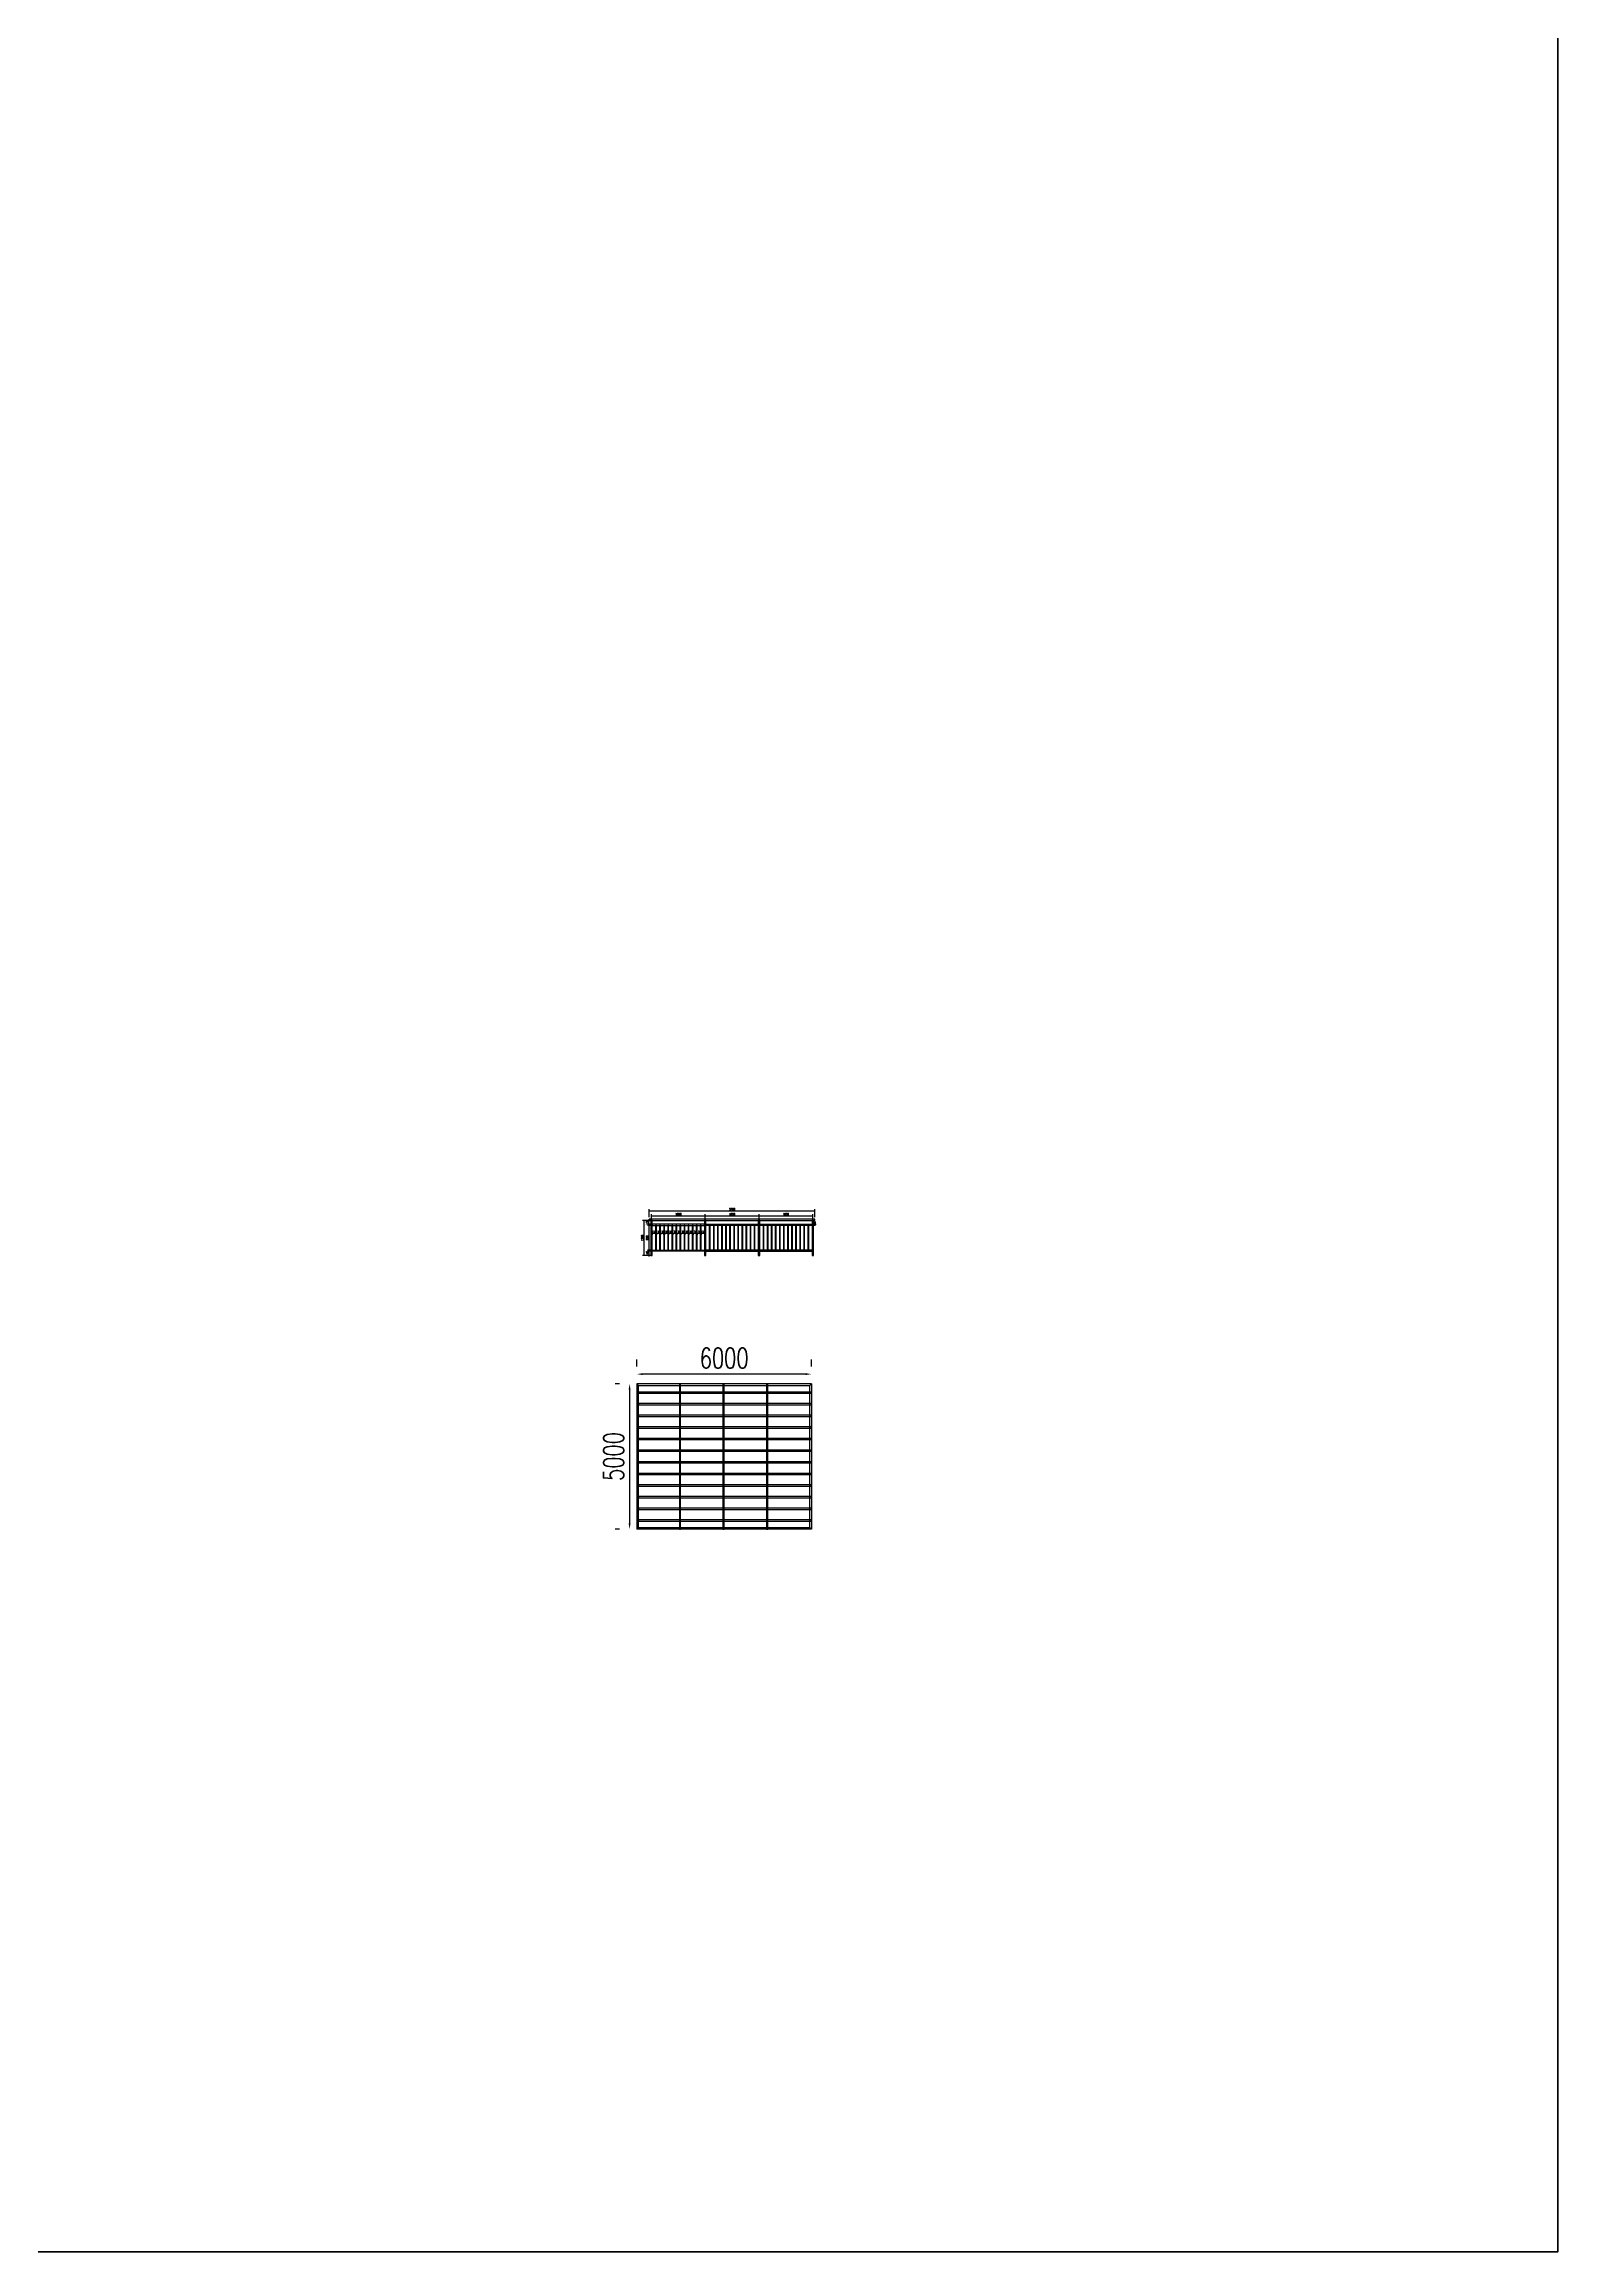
# Model space of a CAD drawing. Header units: millimetres. Extents: x -2430464 to 225692, y -180 to 1805330.
# Drawn here: x -932646 to -880575, y 800169 to 876151 of the extents above; entities that cross this region are included whole.
import ezdxf

# ---------------------------------------------------------------- set-up
doc = ezdxf.new("R2010")
doc.units = ezdxf.units.MM
doc.header["$LTSCALE"] = 1000
doc.layers.get('0').update_dxf_attribs({"linetype": 'CONTINUOUS'})
doc.layers.get('DEFPOINTS').update_dxf_attribs({"linetype": 'CONTINUOUS'})
for name, color, linetype in [('W-PLASTIC_RAILINGS塑木栏杆', 6, 'CONTINUOUS'), ('W-STEEL_FRAME钢架', 3, 'CONTINUOUS'), ('W-STEEL_KEEL钢龙骨', 5, 'CONTINUOUS'), ('W-WOOD_FLOOR木地板', 30, 'CONTINUOUS'), ('景-通用-文字', 7, 'CONTINUOUS')]:
    doc.layers.add(name, color=color, linetype=linetype)
doc.layers.add('工作线', color=1, linetype='CONTINUOUS', lineweight=35)
doc.styles.add('STANDARD_T3', font='simplex.shx', dxfattribs={"width": 0.7, "bigfont": 'gbcbig.shx'})
doc.dimstyles.new('W&&20', dxfattribs={"dimtxt": 70, "dimasz": 20, "dimexe": 50, "dimexo": 60, "dimgap": 20, "dimtad": 1, "dimdec": 0, "dimzin": 0, "dimdsep": 46, "dimtxsty": 'STANDARD_T3', "dimcen": 0.09, "dimclrd": 1, "dimclre": 1, "dimclrt": 7, "dimazin": 2, "dimtfac": 1, "dimtdec": 0, "dimtix": 1, "dimtmove": 2, "dimatfit": 3, "dimfxl": 0, "dimtolj": 1, "dimtzin": 0, "dimarcsym": 0})
doc.dimstyles.new('W&&200', dxfattribs={"dimtxt": 700, "dimasz": 200, "dimexe": 500, "dimexo": 600, "dimgap": 200, "dimtad": 1, "dimdec": 0, "dimzin": 0, "dimdsep": 46, "dimtxsty": 'STANDARD_T3', "dimcen": 0.09, "dimclrd": 1, "dimclre": 1, "dimclrt": 7, "dimazin": 2, "dimtfac": 1, "dimtdec": 0, "dimtix": 1, "dimtmove": 2, "dimatfit": 3, "dimfxl": 0, "dimtolj": 1, "dimtzin": 0, "dimarcsym": 0})

# ---------------------------------------------------------------- blocks, each defined once
blk = doc.blocks.new('*D2024')
at = {"layer": 'DEFPOINTS', "color": 0, "transparency": 16777216}
for p in [(-911830, 835665), (-912014, 834465), (-911780, 834465)]:
    blk.add_point(p, dxfattribs=at)
at = {"layer": 'W-WOOD_FLOOR木地板', "color": 1, "lineweight": -2, "transparency": 16777216}
for p, q in [((-911890, 835665), (-912064, 835665)), ((-912014, 835645), (-912014, 834485)), ((-911840, 834465), (-912064, 834465))]:
    blk.add_line(p, q, dxfattribs=at)
at = {"layer": 'W-WOOD_FLOOR木地板', "color": 1, "transparency": 16777216}
for points in [[(-912017, 835645), (-912011, 835645), (-912014, 835665)], [(-912017, 834485), (-912011, 834485), (-912014, 834465)]]:
    blk.add_solid(points, dxfattribs=at)
at = {"layer": 'W-WOOD_FLOOR木地板', "color": 7, "transparency": 16777216, "insert": (-912069, 835065), "char_height": 70, "attachment_point": 5, "rotation": 90, "style": 'STANDARD_T3'}
blk.add_mtext('\\A1;1200', dxfattribs=at)
blk = doc.blocks.new('*D2010')
at = {"layer": 'DEFPOINTS', "color": 0, "transparency": 16777216}
for p in [(-911730, 835495), (-911845, 834645), (-911730, 834645)]:
    blk.add_point(p, dxfattribs=at)
at = {"layer": 'W-WOOD_FLOOR木地板', "color": 1, "lineweight": -2, "transparency": 16777216}
for p, q in [((-911790, 835495), (-911895, 835495)), ((-911845, 835475), (-911845, 834665)), ((-911790, 834645), (-911895, 834645))]:
    blk.add_line(p, q, dxfattribs=at)
at = {"layer": 'W-WOOD_FLOOR木地板', "color": 1, "transparency": 16777216}
for points in [[(-911848, 835475), (-911842, 835475), (-911845, 835495)], [(-911848, 834665), (-911842, 834665), (-911845, 834645)]]:
    blk.add_solid(points, dxfattribs=at)
at = {"layer": 'W-WOOD_FLOOR木地板', "color": 7, "transparency": 16777216, "insert": (-911900, 835070), "char_height": 70, "attachment_point": 5, "rotation": 90, "style": 'STANDARD_T3'}
blk.add_mtext('\\A1;850', dxfattribs=at)
blk = doc.blocks.new('*D2011')
at = {"layer": 'DEFPOINTS', "color": 0, "transparency": 16777216}
for p in [(-911845, 835665), (-911730, 835665), (-911730, 835535)]:
    blk.add_point(p, dxfattribs=at)
at = {"layer": 'W-WOOD_FLOOR木地板', "color": 1, "lineweight": -2, "transparency": 16777216}
for p, q in [((-911790, 835665), (-911895, 835665)), ((-911790, 835535), (-911895, 835535)), ((-911845, 835685), (-911845, 835705)), ((-911845, 835535), (-911845, 835665)), ((-911845, 835515), (-911845, 835495))]:
    blk.add_line(p, q, dxfattribs=at)
at = {"layer": 'W-WOOD_FLOOR木地板', "color": 1, "transparency": 16777216}
for points in [[(-911848, 835685), (-911842, 835685), (-911845, 835665)], [(-911848, 835515), (-911842, 835515), (-911845, 835535)]]:
    blk.add_solid(points, dxfattribs=at)
at = {"layer": 'W-WOOD_FLOOR木地板', "color": 7, "transparency": 16777216, "insert": (-911900, 835600), "char_height": 70, "attachment_point": 5, "rotation": 90, "style": 'STANDARD_T3'}
blk.add_mtext('\\A1;130', dxfattribs=at)
blk = doc.blocks.new('*D2025')
at = {"layer": 'DEFPOINTS', "color": 0, "transparency": 16777216}
for p in [(-911845, 834465), (-911730, 834605), (-911730, 834465)]:
    blk.add_point(p, dxfattribs=at)
at = {"layer": 'W-WOOD_FLOOR木地板', "color": 1, "lineweight": -2, "transparency": 16777216}
for p, q in [((-911790, 834605), (-911895, 834605)), ((-911790, 834465), (-911895, 834465)), ((-911845, 834625), (-911845, 834645)), ((-911845, 834605), (-911845, 834465)), ((-911845, 834445), (-911845, 834425))]:
    blk.add_line(p, q, dxfattribs=at)
at = {"layer": 'W-WOOD_FLOOR木地板', "color": 1, "transparency": 16777216}
for points in [[(-911848, 834625), (-911842, 834625), (-911845, 834605)], [(-911848, 834445), (-911842, 834445), (-911845, 834465)]]:
    blk.add_solid(points, dxfattribs=at)
at = {"layer": 'W-WOOD_FLOOR木地板', "color": 7, "transparency": 16777216, "insert": (-911900, 834535), "char_height": 70, "attachment_point": 5, "rotation": 90, "style": 'STANDARD_T3'}
blk.add_mtext('\\A1;140', dxfattribs=at)
blk = doc.blocks.new('*D2026')
at = {"layer": 'DEFPOINTS', "color": 0, "transparency": 16777216}
for p in [(-909905, 835828), (-911755, 835665), (-909905, 835665)]:
    blk.add_point(p, dxfattribs=at)
at = {"layer": 'W-WOOD_FLOOR木地板', "color": 1, "lineweight": -2, "transparency": 16777216}
for p, q in [((-911755, 835725), (-911755, 835878)), ((-911735, 835828), (-909925, 835828)), ((-909905, 835725), (-909905, 835878))]:
    blk.add_line(p, q, dxfattribs=at)
at = {"layer": 'W-WOOD_FLOOR木地板', "color": 1, "transparency": 16777216}
for points in [[(-911735, 835831), (-911735, 835825), (-911755, 835828)], [(-909925, 835831), (-909925, 835825), (-909905, 835828)]]:
    blk.add_solid(points, dxfattribs=at)
at = {"layer": 'W-WOOD_FLOOR木地板', "color": 7, "transparency": 16777216, "insert": (-910830, 835883), "char_height": 70, "attachment_point": 5, "style": 'STANDARD_T3'}
blk.add_mtext('\\A1;1850', dxfattribs=at)
blk = doc.blocks.new('*D2027')
at = {"layer": 'DEFPOINTS', "color": 0, "transparency": 16777216}
for p in [(-908055, 835828), (-909905, 835665), (-908055, 835665)]:
    blk.add_point(p, dxfattribs=at)
at = {"layer": 'W-WOOD_FLOOR木地板', "color": 1, "lineweight": -2, "transparency": 16777216}
for p, q in [((-909905, 835725), (-909905, 835878)), ((-909885, 835828), (-908075, 835828)), ((-908055, 835725), (-908055, 835878))]:
    blk.add_line(p, q, dxfattribs=at)
at = {"layer": 'W-WOOD_FLOOR木地板', "color": 1, "transparency": 16777216}
for points in [[(-909885, 835831), (-909885, 835825), (-909905, 835828)], [(-908075, 835831), (-908075, 835825), (-908055, 835828)]]:
    blk.add_solid(points, dxfattribs=at)
at = {"layer": 'W-WOOD_FLOOR木地板', "color": 7, "transparency": 16777216, "insert": (-908980, 835883), "char_height": 70, "attachment_point": 5, "style": 'STANDARD_T3'}
blk.add_mtext('\\A1;1850', dxfattribs=at)
blk = doc.blocks.new('*D2028')
at = {"layer": 'DEFPOINTS', "color": 0, "transparency": 16777216}
for p in [(-906205, 835828), (-908055, 835665), (-906205, 835665)]:
    blk.add_point(p, dxfattribs=at)
at = {"layer": 'W-WOOD_FLOOR木地板', "color": 1, "lineweight": -2, "transparency": 16777216}
for p, q in [((-908055, 835725), (-908055, 835878)), ((-908035, 835828), (-906225, 835828)), ((-906205, 835725), (-906205, 835878))]:
    blk.add_line(p, q, dxfattribs=at)
at = {"layer": 'W-WOOD_FLOOR木地板', "color": 1, "transparency": 16777216}
for points in [[(-908035, 835831), (-908035, 835825), (-908055, 835828)], [(-906225, 835831), (-906225, 835825), (-906205, 835828)]]:
    blk.add_solid(points, dxfattribs=at)
at = {"layer": 'W-WOOD_FLOOR木地板', "color": 7, "transparency": 16777216, "insert": (-907130, 835883), "char_height": 70, "attachment_point": 5, "style": 'STANDARD_T3'}
blk.add_mtext('\\A1;1850', dxfattribs=at)
blk = doc.blocks.new('*D2029')
at = {"layer": 'DEFPOINTS', "color": 0, "transparency": 16777216}
for p in [(-911730, 835302), (-911615, 835302), (-911615, 835225)]:
    blk.add_point(p, dxfattribs=at)
at = {"layer": 'W-WOOD_FLOOR木地板', "color": 1, "lineweight": -2, "transparency": 16777216}
for p, q in [((-911750, 835225), (-911770, 835225)), ((-911730, 835242), (-911730, 835175)), ((-911730, 835225), (-911615, 835225)), ((-911615, 835242), (-911615, 835175)), ((-911595, 835225), (-911575, 835225))]:
    blk.add_line(p, q, dxfattribs=at)
at = {"layer": 'W-WOOD_FLOOR木地板', "color": 1, "transparency": 16777216}
for points in [[(-911750, 835228), (-911750, 835222), (-911730, 835225)], [(-911595, 835228), (-911595, 835222), (-911615, 835225)]]:
    blk.add_solid(points, dxfattribs=at)
at = {"layer": 'W-WOOD_FLOOR木地板', "color": 7, "transparency": 16777216, "insert": (-911672, 835280), "char_height": 70, "attachment_point": 5, "style": 'STANDARD_T3'}
blk.add_mtext('\\A1;115', dxfattribs=at)
blk = doc.blocks.new('*D2012')
at = {"layer": 'DEFPOINTS', "color": 0, "transparency": 16777216}
for p in [(-910045, 835349), (-909930, 835349), (-909930, 835225)]:
    blk.add_point(p, dxfattribs=at)
at = {"layer": '景-通用-文字', "color": 1, "lineweight": -2, "transparency": 16777216}
for p, q in [((-910065, 835225), (-910085, 835225)), ((-910045, 835230), (-910045, 835175)), ((-910045, 835225), (-909930, 835225)), ((-909930, 835230), (-909930, 835175)), ((-909910, 835225), (-909890, 835225))]:
    blk.add_line(p, q, dxfattribs=at)
at = {"layer": '景-通用-文字', "color": 1, "transparency": 16777216}
for points in [[(-910065, 835228), (-910065, 835222), (-910045, 835225)], [(-909910, 835228), (-909910, 835222), (-909930, 835225)]]:
    blk.add_solid(points, dxfattribs=at)
at = {"layer": '景-通用-文字', "color": 7, "transparency": 16777216, "insert": (-909987, 835280), "char_height": 70, "attachment_point": 5, "style": 'STANDARD_T3'}
blk.add_mtext('\\A1;115', dxfattribs=at)
blk = doc.blocks.new('*D2013')
at = {"layer": 'DEFPOINTS', "color": 0, "transparency": 16777216}
for p in [(-911585, 835302), (-911475, 835302), (-911475, 835225)]:
    blk.add_point(p, dxfattribs=at)
at = {"layer": 'W-WOOD_FLOOR木地板', "color": 1, "lineweight": -2, "transparency": 16777216}
for p, q in [((-911605, 835225), (-911625, 835225)), ((-911585, 835242), (-911585, 835175)), ((-911585, 835225), (-911475, 835225)), ((-911475, 835242), (-911475, 835175)), ((-911455, 835225), (-911435, 835225))]:
    blk.add_line(p, q, dxfattribs=at)
at = {"layer": 'W-WOOD_FLOOR木地板', "color": 1, "transparency": 16777216}
for points in [[(-911605, 835228), (-911605, 835222), (-911585, 835225)], [(-911455, 835228), (-911455, 835222), (-911475, 835225)]]:
    blk.add_solid(points, dxfattribs=at)
at = {"layer": 'W-WOOD_FLOOR木地板', "color": 7, "transparency": 16777216, "insert": (-911530, 835280), "char_height": 70, "attachment_point": 5, "style": 'STANDARD_T3'}
blk.add_mtext('\\A1;110', dxfattribs=at)
blk = doc.blocks.new('*D2014')
at = {"layer": 'DEFPOINTS', "color": 0, "transparency": 16777216}
for p in [(-911445, 835302), (-911335, 835302), (-911335, 835225)]:
    blk.add_point(p, dxfattribs=at)
at = {"layer": 'W-WOOD_FLOOR木地板', "color": 1, "lineweight": -2, "transparency": 16777216}
for p, q in [((-911465, 835225), (-911485, 835225)), ((-911445, 835242), (-911445, 835175)), ((-911445, 835225), (-911335, 835225)), ((-911335, 835242), (-911335, 835175)), ((-911315, 835225), (-911295, 835225))]:
    blk.add_line(p, q, dxfattribs=at)
at = {"layer": 'W-WOOD_FLOOR木地板', "color": 1, "transparency": 16777216}
for points in [[(-911465, 835228), (-911465, 835222), (-911445, 835225)], [(-911315, 835228), (-911315, 835222), (-911335, 835225)]]:
    blk.add_solid(points, dxfattribs=at)
at = {"layer": 'W-WOOD_FLOOR木地板', "color": 7, "transparency": 16777216, "insert": (-911390, 835280), "char_height": 70, "attachment_point": 5, "style": 'STANDARD_T3'}
blk.add_mtext('\\A1;110', dxfattribs=at)
blk = doc.blocks.new('*D2015')
at = {"layer": 'DEFPOINTS', "color": 0, "transparency": 16777216}
for p in [(-911305, 835302), (-911195, 835302), (-911195, 835225)]:
    blk.add_point(p, dxfattribs=at)
at = {"layer": 'W-WOOD_FLOOR木地板', "color": 1, "lineweight": -2, "transparency": 16777216}
for p, q in [((-911325, 835225), (-911345, 835225)), ((-911305, 835242), (-911305, 835175)), ((-911305, 835225), (-911195, 835225)), ((-911195, 835242), (-911195, 835175)), ((-911175, 835225), (-911155, 835225))]:
    blk.add_line(p, q, dxfattribs=at)
at = {"layer": 'W-WOOD_FLOOR木地板', "color": 1, "transparency": 16777216}
for points in [[(-911325, 835228), (-911325, 835222), (-911305, 835225)], [(-911175, 835228), (-911175, 835222), (-911195, 835225)]]:
    blk.add_solid(points, dxfattribs=at)
at = {"layer": 'W-WOOD_FLOOR木地板', "color": 7, "transparency": 16777216, "insert": (-911250, 835280), "char_height": 70, "attachment_point": 5, "style": 'STANDARD_T3'}
blk.add_mtext('\\A1;110', dxfattribs=at)
blk = doc.blocks.new('*D2016')
at = {"layer": 'DEFPOINTS', "color": 0, "transparency": 16777216}
for p in [(-911165, 835302), (-911055, 835302), (-911055, 835225)]:
    blk.add_point(p, dxfattribs=at)
at = {"layer": 'W-WOOD_FLOOR木地板', "color": 1, "lineweight": -2, "transparency": 16777216}
for p, q in [((-911185, 835225), (-911205, 835225)), ((-911165, 835242), (-911165, 835175)), ((-911165, 835225), (-911055, 835225)), ((-911055, 835242), (-911055, 835175)), ((-911035, 835225), (-911015, 835225))]:
    blk.add_line(p, q, dxfattribs=at)
at = {"layer": 'W-WOOD_FLOOR木地板', "color": 1, "transparency": 16777216}
for points in [[(-911185, 835228), (-911185, 835222), (-911165, 835225)], [(-911035, 835228), (-911035, 835222), (-911055, 835225)]]:
    blk.add_solid(points, dxfattribs=at)
at = {"layer": 'W-WOOD_FLOOR木地板', "color": 7, "transparency": 16777216, "insert": (-911110, 835280), "char_height": 70, "attachment_point": 5, "style": 'STANDARD_T3'}
blk.add_mtext('\\A1;110', dxfattribs=at)
blk = doc.blocks.new('*D2017')
at = {"layer": 'DEFPOINTS', "color": 0, "transparency": 16777216}
for p in [(-911025, 835302), (-910915, 835302), (-910915, 835225)]:
    blk.add_point(p, dxfattribs=at)
at = {"layer": 'W-WOOD_FLOOR木地板', "color": 1, "lineweight": -2, "transparency": 16777216}
for p, q in [((-911045, 835225), (-911065, 835225)), ((-911025, 835242), (-911025, 835175)), ((-911025, 835225), (-910915, 835225)), ((-910915, 835242), (-910915, 835175)), ((-910895, 835225), (-910875, 835225))]:
    blk.add_line(p, q, dxfattribs=at)
at = {"layer": 'W-WOOD_FLOOR木地板', "color": 1, "transparency": 16777216}
for points in [[(-911045, 835228), (-911045, 835222), (-911025, 835225)], [(-910895, 835228), (-910895, 835222), (-910915, 835225)]]:
    blk.add_solid(points, dxfattribs=at)
at = {"layer": 'W-WOOD_FLOOR木地板', "color": 7, "transparency": 16777216, "insert": (-910970, 835280), "char_height": 70, "attachment_point": 5, "style": 'STANDARD_T3'}
blk.add_mtext('\\A1;110', dxfattribs=at)
blk = doc.blocks.new('*D2018')
at = {"layer": 'DEFPOINTS', "color": 0, "transparency": 16777216}
for p in [(-910885, 835302), (-910775, 835302), (-910775, 835225)]:
    blk.add_point(p, dxfattribs=at)
at = {"layer": 'W-WOOD_FLOOR木地板', "color": 1, "lineweight": -2, "transparency": 16777216}
for p, q in [((-910905, 835225), (-910925, 835225)), ((-910885, 835242), (-910885, 835175)), ((-910885, 835225), (-910775, 835225)), ((-910775, 835242), (-910775, 835175)), ((-910755, 835225), (-910735, 835225))]:
    blk.add_line(p, q, dxfattribs=at)
at = {"layer": 'W-WOOD_FLOOR木地板', "color": 1, "transparency": 16777216}
for points in [[(-910905, 835228), (-910905, 835222), (-910885, 835225)], [(-910755, 835228), (-910755, 835222), (-910775, 835225)]]:
    blk.add_solid(points, dxfattribs=at)
at = {"layer": 'W-WOOD_FLOOR木地板', "color": 7, "transparency": 16777216, "insert": (-910830, 835280), "char_height": 70, "attachment_point": 5, "style": 'STANDARD_T3'}
blk.add_mtext('\\A1;110', dxfattribs=at)
blk = doc.blocks.new('*D2019')
at = {"layer": 'DEFPOINTS', "color": 0, "transparency": 16777216}
for p in [(-910745, 835302), (-910635, 835302), (-910635, 835225)]:
    blk.add_point(p, dxfattribs=at)
at = {"layer": 'W-WOOD_FLOOR木地板', "color": 1, "lineweight": -2, "transparency": 16777216}
for p, q in [((-910765, 835225), (-910785, 835225)), ((-910745, 835242), (-910745, 835175)), ((-910745, 835225), (-910635, 835225)), ((-910635, 835242), (-910635, 835175)), ((-910615, 835225), (-910595, 835225))]:
    blk.add_line(p, q, dxfattribs=at)
at = {"layer": 'W-WOOD_FLOOR木地板', "color": 1, "transparency": 16777216}
for points in [[(-910765, 835228), (-910765, 835222), (-910745, 835225)], [(-910615, 835228), (-910615, 835222), (-910635, 835225)]]:
    blk.add_solid(points, dxfattribs=at)
at = {"layer": 'W-WOOD_FLOOR木地板', "color": 7, "transparency": 16777216, "insert": (-910690, 835280), "char_height": 70, "attachment_point": 5, "style": 'STANDARD_T3'}
blk.add_mtext('\\A1;110', dxfattribs=at)
blk = doc.blocks.new('*D2020')
at = {"layer": 'DEFPOINTS', "color": 0, "transparency": 16777216}
for p in [(-910605, 835302), (-910495, 835302), (-910495, 835225)]:
    blk.add_point(p, dxfattribs=at)
at = {"layer": 'W-WOOD_FLOOR木地板', "color": 1, "lineweight": -2, "transparency": 16777216}
for p, q in [((-910625, 835225), (-910645, 835225)), ((-910605, 835242), (-910605, 835175)), ((-910605, 835225), (-910495, 835225)), ((-910495, 835242), (-910495, 835175)), ((-910475, 835225), (-910455, 835225))]:
    blk.add_line(p, q, dxfattribs=at)
at = {"layer": 'W-WOOD_FLOOR木地板', "color": 1, "transparency": 16777216}
for points in [[(-910625, 835228), (-910625, 835222), (-910605, 835225)], [(-910475, 835228), (-910475, 835222), (-910495, 835225)]]:
    blk.add_solid(points, dxfattribs=at)
at = {"layer": 'W-WOOD_FLOOR木地板', "color": 7, "transparency": 16777216, "insert": (-910550, 835280), "char_height": 70, "attachment_point": 5, "style": 'STANDARD_T3'}
blk.add_mtext('\\A1;110', dxfattribs=at)
blk = doc.blocks.new('*D2021')
at = {"layer": 'DEFPOINTS', "color": 0, "transparency": 16777216}
for p in [(-910465, 835302), (-910355, 835302), (-910355, 835225)]:
    blk.add_point(p, dxfattribs=at)
at = {"layer": 'W-WOOD_FLOOR木地板', "color": 1, "lineweight": -2, "transparency": 16777216}
for p, q in [((-910485, 835225), (-910505, 835225)), ((-910465, 835242), (-910465, 835175)), ((-910465, 835225), (-910355, 835225)), ((-910355, 835242), (-910355, 835175)), ((-910335, 835225), (-910315, 835225))]:
    blk.add_line(p, q, dxfattribs=at)
at = {"layer": 'W-WOOD_FLOOR木地板', "color": 1, "transparency": 16777216}
for points in [[(-910485, 835228), (-910485, 835222), (-910465, 835225)], [(-910335, 835228), (-910335, 835222), (-910355, 835225)]]:
    blk.add_solid(points, dxfattribs=at)
at = {"layer": 'W-WOOD_FLOOR木地板', "color": 7, "transparency": 16777216, "insert": (-910410, 835280), "char_height": 70, "attachment_point": 5, "style": 'STANDARD_T3'}
blk.add_mtext('\\A1;110', dxfattribs=at)
blk = doc.blocks.new('*D2022')
at = {"layer": 'DEFPOINTS', "color": 0, "transparency": 16777216}
for p in [(-910325, 835302), (-910215, 835302), (-910215, 835225)]:
    blk.add_point(p, dxfattribs=at)
at = {"layer": 'W-WOOD_FLOOR木地板', "color": 1, "lineweight": -2, "transparency": 16777216}
for p, q in [((-910345, 835225), (-910365, 835225)), ((-910325, 835242), (-910325, 835175)), ((-910325, 835225), (-910215, 835225)), ((-910215, 835242), (-910215, 835175)), ((-910195, 835225), (-910175, 835225))]:
    blk.add_line(p, q, dxfattribs=at)
at = {"layer": 'W-WOOD_FLOOR木地板', "color": 1, "transparency": 16777216}
for points in [[(-910345, 835228), (-910345, 835222), (-910325, 835225)], [(-910195, 835228), (-910195, 835222), (-910215, 835225)]]:
    blk.add_solid(points, dxfattribs=at)
at = {"layer": 'W-WOOD_FLOOR木地板', "color": 7, "transparency": 16777216, "insert": (-910270, 835280), "char_height": 70, "attachment_point": 5, "style": 'STANDARD_T3'}
blk.add_mtext('\\A1;110', dxfattribs=at)
blk = doc.blocks.new('*D2023')
at = {"layer": 'DEFPOINTS', "color": 0, "transparency": 16777216}
for p in [(-910185, 835302), (-910075, 835302), (-910075, 835225)]:
    blk.add_point(p, dxfattribs=at)
at = {"layer": 'W-WOOD_FLOOR木地板', "color": 1, "lineweight": -2, "transparency": 16777216}
for p, q in [((-910205, 835225), (-910225, 835225)), ((-910185, 835242), (-910185, 835175)), ((-910185, 835225), (-910075, 835225)), ((-910075, 835242), (-910075, 835175)), ((-910055, 835225), (-910035, 835225))]:
    blk.add_line(p, q, dxfattribs=at)
at = {"layer": 'W-WOOD_FLOOR木地板', "color": 1, "transparency": 16777216}
for points in [[(-910205, 835228), (-910205, 835222), (-910185, 835225)], [(-910055, 835228), (-910055, 835222), (-910075, 835225)]]:
    blk.add_solid(points, dxfattribs=at)
at = {"layer": 'W-WOOD_FLOOR木地板', "color": 7, "transparency": 16777216, "insert": (-910130, 835280), "char_height": 70, "attachment_point": 5, "style": 'STANDARD_T3'}
blk.add_mtext('\\A1;110', dxfattribs=at)
blk = doc.blocks.new('*U2004')
at = {"layer": 'W-PLASTIC_RAILINGS塑木栏杆'}
blk.add_lwpolyline([(-15, -425), (15, -425), (15, 425), (-15, 425)], close=True, dxfattribs=at)
blk = doc.blocks.new('*U2005')
at = {"color": 0, "linetype": 'ByBlock', "lineweight": -2, "transparency": 16777216}
for p in [(0, 0), (140, 0), (280, 0), (420, 0), (560, 0), (700, 0), (840, 0), (980, 0), (1120, 0), (1260, 0), (1400, 0), (1540, 0)]:
    blk.add_blockref('*U2004', p, dxfattribs=at)
blk = doc.blocks.new('*U2006')
at = {"layer": 'W-PLASTIC_RAILINGS塑木栏杆'}
blk.add_lwpolyline([(-15, -425), (15, -425), (15, 425), (-15, 425)], close=True, dxfattribs=at)
blk = doc.blocks.new('*U2007')
at = {"color": 0, "linetype": 'ByBlock', "lineweight": -2, "transparency": 16777216}
for p in [(0, 0), (140, 0), (280, 0), (420, 0), (560, 0), (700, 0), (840, 0), (980, 0), (1120, 0), (1260, 0), (1400, 0), (1540, 0)]:
    blk.add_blockref('*U2006', p, dxfattribs=at)
blk = doc.blocks.new('*U2008')
at = {"layer": 'W-PLASTIC_RAILINGS塑木栏杆'}
blk.add_lwpolyline([(-15, -425), (15, -425), (15, 425), (-15, 425)], close=True, dxfattribs=at)
blk = doc.blocks.new('*U2009')
at = {"color": 0, "linetype": 'ByBlock', "lineweight": -2, "transparency": 16777216}
for p in [(0, 0), (140, 0), (280, 0), (420, 0), (560, 0), (700, 0), (840, 0), (980, 0), (1120, 0), (1260, 0), (1400, 0), (1540, 0)]:
    blk.add_blockref('*U2008', p, dxfattribs=at)
blk = doc.blocks.new('*D2393')
at = {"color": 1, "lineweight": -2, "transparency": 16777216}
for p, q in [((-906200, 835535), (-906220, 835535)), ((-906180, 835605), (-906180, 835485)), ((-906180, 835535), (-906130, 835535)), ((-906130, 835605), (-906130, 835485)), ((-906110, 835535), (-906090, 835535))]:
    blk.add_line(p, q, dxfattribs=at)
at = {"color": 1, "transparency": 16777216}
for points in [[(-906200, 835538), (-906200, 835531), (-906180, 835535)], [(-906110, 835538), (-906110, 835531), (-906130, 835535)]]:
    blk.add_solid(points, dxfattribs=at)
at = {"layer": 'DEFPOINTS', "color": 0, "transparency": 16777216}
for p in [(-906180, 835665), (-906130, 835665), (-906130, 835535)]:
    blk.add_point(p, dxfattribs=at)
at = {"color": 7, "transparency": 16777216, "insert": (-906155, 835590), "char_height": 70, "attachment_point": 5, "style": 'STANDARD_T3'}
blk.add_mtext('\\A1;50', dxfattribs=at)
blk = doc.blocks.new('*D2394')
at = {"color": 1, "lineweight": -2, "transparency": 16777216}
for p, q in [((-911830, 835775), (-911830, 836052)), ((-911810, 836002), (-906150, 836002)), ((-906130, 835775), (-906130, 836052))]:
    blk.add_line(p, q, dxfattribs=at)
at = {"color": 1, "transparency": 16777216}
for points in [[(-911810, 836006), (-911810, 835999), (-911830, 836002)], [(-906150, 836006), (-906150, 835999), (-906130, 836002)]]:
    blk.add_solid(points, dxfattribs=at)
at = {"layer": 'DEFPOINTS', "color": 0, "transparency": 16777216}
for p in [(-906130, 836002), (-911830, 835715), (-906130, 835715)]:
    blk.add_point(p, dxfattribs=at)
at = {"color": 7, "transparency": 16777216, "insert": (-908980, 836057), "char_height": 70, "attachment_point": 5, "style": 'STANDARD_T3'}
blk.add_mtext('\\A1;5700', dxfattribs=at)
blk = doc.blocks.new('*U2402')
at = {"layer": 'W-STEEL_FRAME钢架'}
blk.add_lwpolyline([(-20, -2500), (20, -2500), (20, 2500), (-20, 2500)], close=True, dxfattribs=at)
blk = doc.blocks.new('*U2403')
at = {"layer": 'W-STEEL_KEEL钢龙骨', "color": 0, "linetype": 'ByBlock', "lineweight": -2, "transparency": 16777216}
for p in [(-3000, 0), (-1500, 0), (0, 0)]:
    blk.add_blockref('*U2402', p, dxfattribs=at)
blk = doc.blocks.new('*U2404')
at = {"layer": 'W-STEEL_KEEL钢龙骨'}
blk.add_lwpolyline([(-2995.5, -20), (2951.5, -20), (2951.5, 20), (-2995.5, 20)], close=True, dxfattribs=at)
blk = doc.blocks.new('*U2405')
at = {"layer": 'W-STEEL_KEEL钢龙骨', "color": 0, "linetype": 'ByBlock', "lineweight": -2, "transparency": 16777216}
for p in [(0, 0), (0, -400), (0, -800), (0, -1200), (0, -1600), (0, -2000), (0, -2400), (0, -2800), (0, -3200), (0, -3600), (0, -4000), (0, -4400)]:
    blk.add_blockref('*U2404', p, dxfattribs=at)
blk = doc.blocks.new('*D3239')
at = {"layer": 'DEFPOINTS', "color": 0, "transparency": 16777216}
for p in [(-912254, 830378), (-912254, 830042), (-906254, 830042)]:
    blk.add_point(p, dxfattribs=at)
at = {"layer": 'W-STEEL_FRAME钢架', "color": 1, "lineweight": -2, "transparency": 16777216}
for p, q in [((-912254, 830642), (-912254, 830878)), ((-906254, 830642), (-906254, 830878)), ((-906454, 830378), (-912054, 830378))]:
    blk.add_line(p, q, dxfattribs=at)
at = {"layer": 'W-STEEL_FRAME钢架', "color": 1, "transparency": 16777216}
for points in [[(-912054, 830411), (-912054, 830345), (-912254, 830378)], [(-906454, 830411), (-906454, 830345), (-906254, 830378)]]:
    blk.add_solid(points, dxfattribs=at)
at = {"layer": 'W-STEEL_FRAME钢架', "color": 7, "transparency": 16777216, "insert": (-909254, 830928), "char_height": 700, "attachment_point": 5, "style": 'STANDARD_T3'}
blk.add_mtext('\\A1;6000', dxfattribs=at)
blk = doc.blocks.new('*D3240')
at = {"layer": 'DEFPOINTS', "color": 0, "transparency": 16777216}
for p in [(-912254, 830042), (-912507, 825042), (-912254, 825042)]:
    blk.add_point(p, dxfattribs=at)
at = {"layer": 'W-STEEL_FRAME钢架', "color": 1, "lineweight": -2, "transparency": 16777216}
for p, q in [((-912854, 830042), (-913007, 830042)), ((-912507, 829842), (-912507, 825242)), ((-912854, 825042), (-913007, 825042))]:
    blk.add_line(p, q, dxfattribs=at)
at = {"layer": 'W-STEEL_FRAME钢架', "color": 1, "transparency": 16777216}
for points in [[(-912541, 829842), (-912474, 829842), (-912507, 830042)], [(-912541, 825242), (-912474, 825242), (-912507, 825042)]]:
    blk.add_solid(points, dxfattribs=at)
at = {"layer": 'W-STEEL_FRAME钢架', "color": 7, "transparency": 16777216, "insert": (-913057, 827542), "char_height": 700, "attachment_point": 5, "rotation": 90, "style": 'STANDARD_T3'}
blk.add_mtext('\\A1;5000', dxfattribs=at)

msp = doc.modelspace()

# ---------------------------------------------------------------- linework, layer by layer
at = {"layer": 'W-PLASTIC_RAILINGS塑木栏杆'}
for points in [[(-911829.95, 835664.53), (-906129.95, 835664.53), (-906129.95, 835714.53), (-911829.95, 835714.53)], [(-911779.95, 834464.53), (-911729.95, 834464.53), (-911729.95, 835664.53), (-911779.95, 835664.53)], [(-911729.95, 835494.53), (-909929.95, 835494.53), (-909929.95, 835534.53), (-911729.95, 835534.53)], [(-909929.95, 834464.53), (-909879.95, 834464.53), (-909879.95, 835664.53), (-909929.95, 835664.53)], [(-908079.95, 835494.53), (-909879.95, 835494.53), (-909879.95, 835534.53), (-908079.95, 835534.53)], [(-908079.95, 834464.53), (-908029.95, 834464.53), (-908029.95, 835664.53), (-908079.95, 835664.53)], [(-906229.95, 835494.53), (-908029.95, 835494.53), (-908029.95, 835534.53), (-906229.95, 835534.53)], [(-906229.95, 834464.53), (-906179.95, 834464.53), (-906179.95, 835664.53), (-906229.95, 835664.53)], [(-911729.95, 834644.53), (-909929.95, 834644.53), (-909929.95, 834604.53), (-911729.95, 834604.53)], [(-908079.95, 834644.53), (-909879.95, 834644.53), (-909879.95, 834604.53), (-908079.95, 834604.53)], [(-906229.95, 834644.53), (-908029.95, 834644.53), (-908029.95, 834604.53), (-906229.95, 834604.53)]]:
    msp.add_lwpolyline(points, close=True, dxfattribs=at)
at = {"layer": 'W-STEEL_FRAME钢架'}
for points in [[(-912201.02, 829989.29), (-906307.02, 829989.29), (-906254.02, 830042.29), (-912254.02, 830042.29)], [(-912254.02, 825042.29), (-912201.02, 825095.29), (-912201.02, 829989.29), (-912254.02, 830042.29)], [(-906254.02, 825042.29), (-906307.02, 825095.29), (-906307.02, 829989.29), (-906254.02, 830042.29)], [(-912201.02, 825095.29), (-906307.02, 825095.29), (-906254.02, 825042.29), (-912254.02, 825042.29)]]:
    msp.add_lwpolyline(points, close=True, dxfattribs=at)
at = {"layer": '工作线'}
msp.add_lwpolyline([(-1019079.48, 952133.7), (-880575.48, 952133.7), (-880575.48, 800169.2), (-1019079.48, 800169.2)], close=True, dxfattribs=at)

# ---------------------------------------------------------------- block references
at = {"color": 1}
for name, p in [('*U2005', (-911599.95, 835069.53)), ('*U2007', (-909749.95, 835069.53)), ('*U2009', (-907899.95, 835069.53))]:
    msp.add_blockref(name, p, dxfattribs=at)
at = {"layer": 'W-STEEL_KEEL钢龙骨'}
for name, p in [('*U2405', (-909205.52, 829742.29)), ('*U2403', (-907774.02, 827542.29))]:
    msp.add_blockref(name, p, dxfattribs=at)

# ---------------------------------------------------------------- dimensions: what is measured, and where the dimension line sits
for base, p1, p2, picture, middle in [((-906129.95, 836002.41), (-911829.95, 835714.53), (-906129.95, 835714.53), '*D2394', (-908979.95, 836057.41)), ((-906129.95, 835534.53), (-906179.95, 835664.53), (-906129.95, 835664.53), '*D2393', (-906154.95, 835589.53))]:
    dim = msp.add_linear_dim(base=base, p1=p1, p2=p2, dimstyle='W&&20')
    dim.commit()
    dim.dimension.update_dxf_attribs({"geometry": picture, "text_midpoint": middle})
at = {"layer": 'W-STEEL_FRAME钢架'}
dim = msp.add_linear_dim(base=(-912254.02, 830378.16), p1=(-906254.02, 830042.29), p2=(-912254.02, 830042.29), dimstyle='W&&200', dxfattribs=at)
dim.commit()
dim.dimension.update_dxf_attribs({"geometry": '*D3239', "text_midpoint": (-909254.02, 830928.16)})
dim = msp.add_linear_dim(base=(-912507.3, 825042.29), p1=(-912254.02, 830042.29), p2=(-912254.02, 825042.29), angle=90, dimstyle='W&&200', dxfattribs=at)
dim.commit()
dim.dimension.update_dxf_attribs({"geometry": '*D3240', "text_midpoint": (-913057.3, 827542.29)})
at = {"layer": 'W-WOOD_FLOOR木地板'}
for base, p1, p2, picture, middle in [((-909904.95, 835828.03), (-911754.95, 835664.53), (-909904.95, 835664.53), '*D2026', (-910829.95, 835883.03)), ((-908054.95, 835828.03), (-909904.95, 835664.53), (-908054.95, 835664.53), '*D2027', (-908979.95, 835883.03)), ((-906204.95, 835828.03), (-908054.95, 835664.53), (-906204.95, 835664.53), '*D2028', (-907129.95, 835883.03)), ((-911614.95, 835225.03), (-911729.95, 835302.03), (-911614.95, 835302.03), '*D2029', (-911672.45, 835280.03)), ((-911474.95, 835225.03), (-911584.95, 835302.03), (-911474.95, 835302.03), '*D2013', (-911529.95, 835280.03)), ((-911334.95, 835225.03), (-911444.95, 835302.03), (-911334.95, 835302.03), '*D2014', (-911389.95, 835280.03)), ((-911194.95, 835225.03), (-911304.95, 835302.03), (-911194.95, 835302.03), '*D2015', (-911249.95, 835280.03)), ((-911054.95, 835225.03), (-911164.95, 835302.03), (-911054.95, 835302.03), '*D2016', (-911109.95, 835280.03)), ((-910914.95, 835225.03), (-911024.95, 835302.03), (-910914.95, 835302.03), '*D2017', (-910969.95, 835280.03)), ((-910774.95, 835225.03), (-910884.95, 835302.03), (-910774.95, 835302.03), '*D2018', (-910829.95, 835280.03)), ((-910634.95, 835225.03), (-910744.95, 835302.03), (-910634.95, 835302.03), '*D2019', (-910689.95, 835280.03)), ((-910494.95, 835225.03), (-910604.95, 835302.03), (-910494.95, 835302.03), '*D2020', (-910549.95, 835280.03)), ((-910354.95, 835225.03), (-910464.95, 835302.03), (-910354.95, 835302.03), '*D2021', (-910409.95, 835280.03)), ((-910214.95, 835225.03), (-910324.95, 835302.03), (-910214.95, 835302.03), '*D2022', (-910269.95, 835280.03)), ((-910074.95, 835225.03), (-910184.95, 835302.03), (-910074.95, 835302.03), '*D2023', (-910129.95, 835280.03))]:
    dim = msp.add_linear_dim(base=base, p1=p1, p2=p2, dimstyle='W&&20', dxfattribs=at)
    dim.commit()
    dim.dimension.update_dxf_attribs({"geometry": picture, "text_midpoint": middle})
for base, p1, p2, picture, middle in [((-912013.95, 834464.53), (-911829.95, 835664.53), (-911779.95, 834464.53), '*D2024', (-912068.95, 835064.53)), ((-911844.95, 835664.53), (-911729.95, 835534.53), (-911729.95, 835664.53), '*D2011', (-911899.95, 835599.53)), ((-911844.95, 834644.53), (-911729.95, 835494.53), (-911729.95, 834644.53), '*D2010', (-911899.95, 835069.53)), ((-911844.88, 834464.53), (-911729.95, 834604.53), (-911729.95, 834464.53), '*D2025', (-911899.88, 834534.53))]:
    dim = msp.add_linear_dim(base=base, p1=p1, p2=p2, angle=90, dimstyle='W&&20', dxfattribs=at)
    dim.commit()
    dim.dimension.update_dxf_attribs({"geometry": picture, "text_midpoint": middle})
at = {"layer": '景-通用-文字', "color": 3}
dim = msp.add_linear_dim(base=(-909929.95, 835225.03), p1=(-910044.95, 835349.39), p2=(-909929.95, 835349.39), dimstyle='W&&20', override={"dimfxl": 5, "dimfxlon": 1, "dimarcsym": 2}, dxfattribs=at)
dim.commit()
dim.dimension.update_dxf_attribs({"geometry": '*D2012', "text_midpoint": (-909987.45, 835280.03)})

doc.saveas('drawing.dxf')
